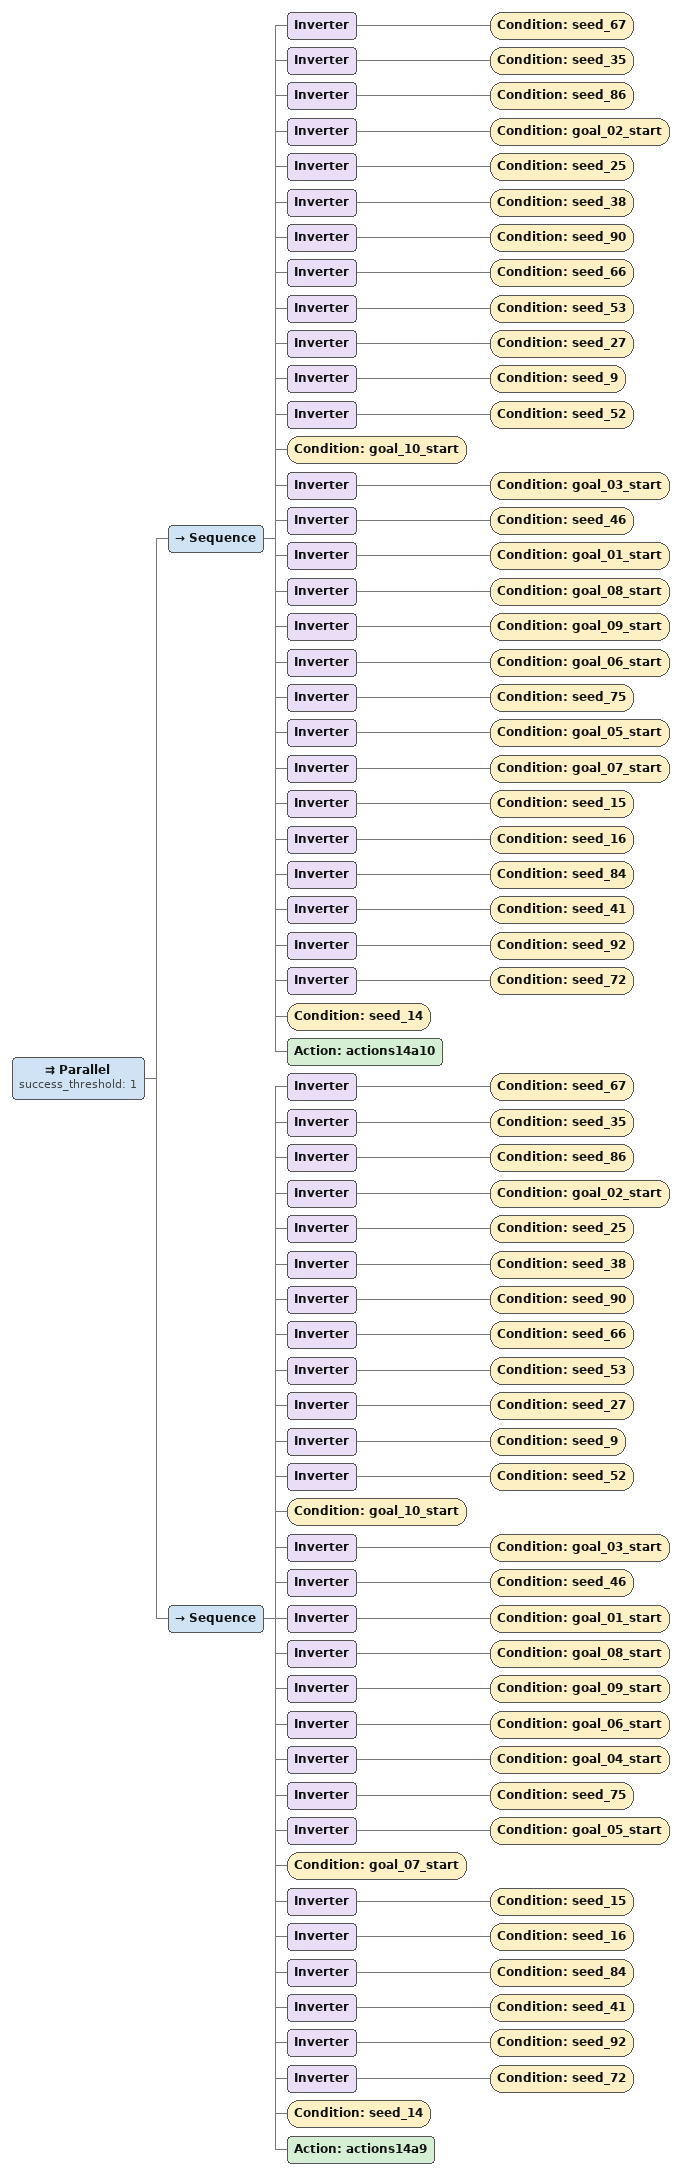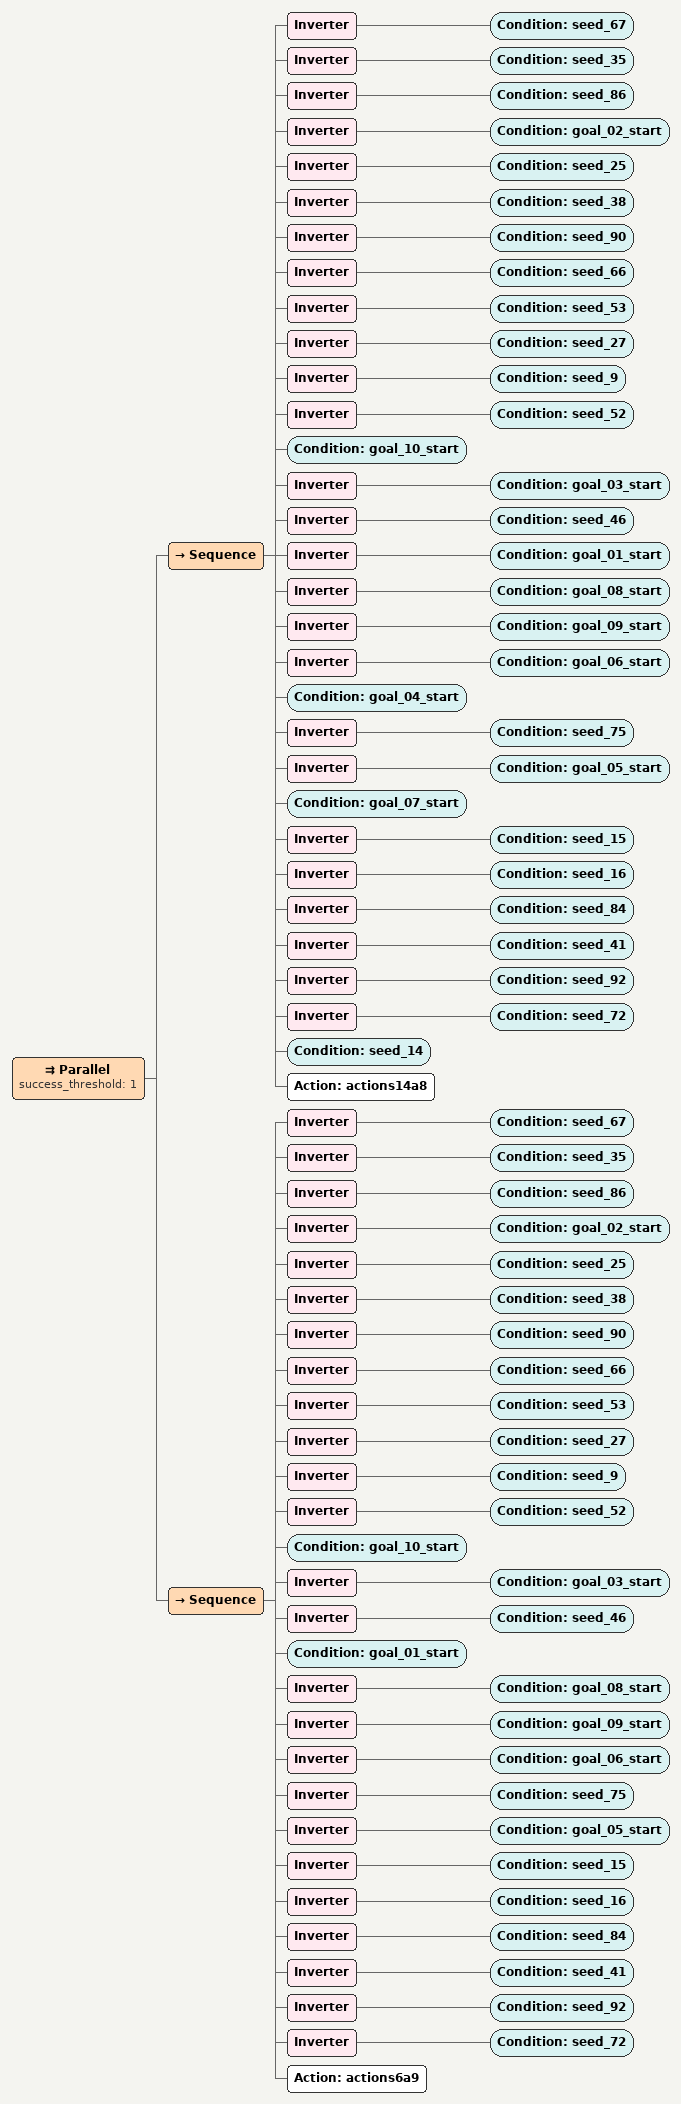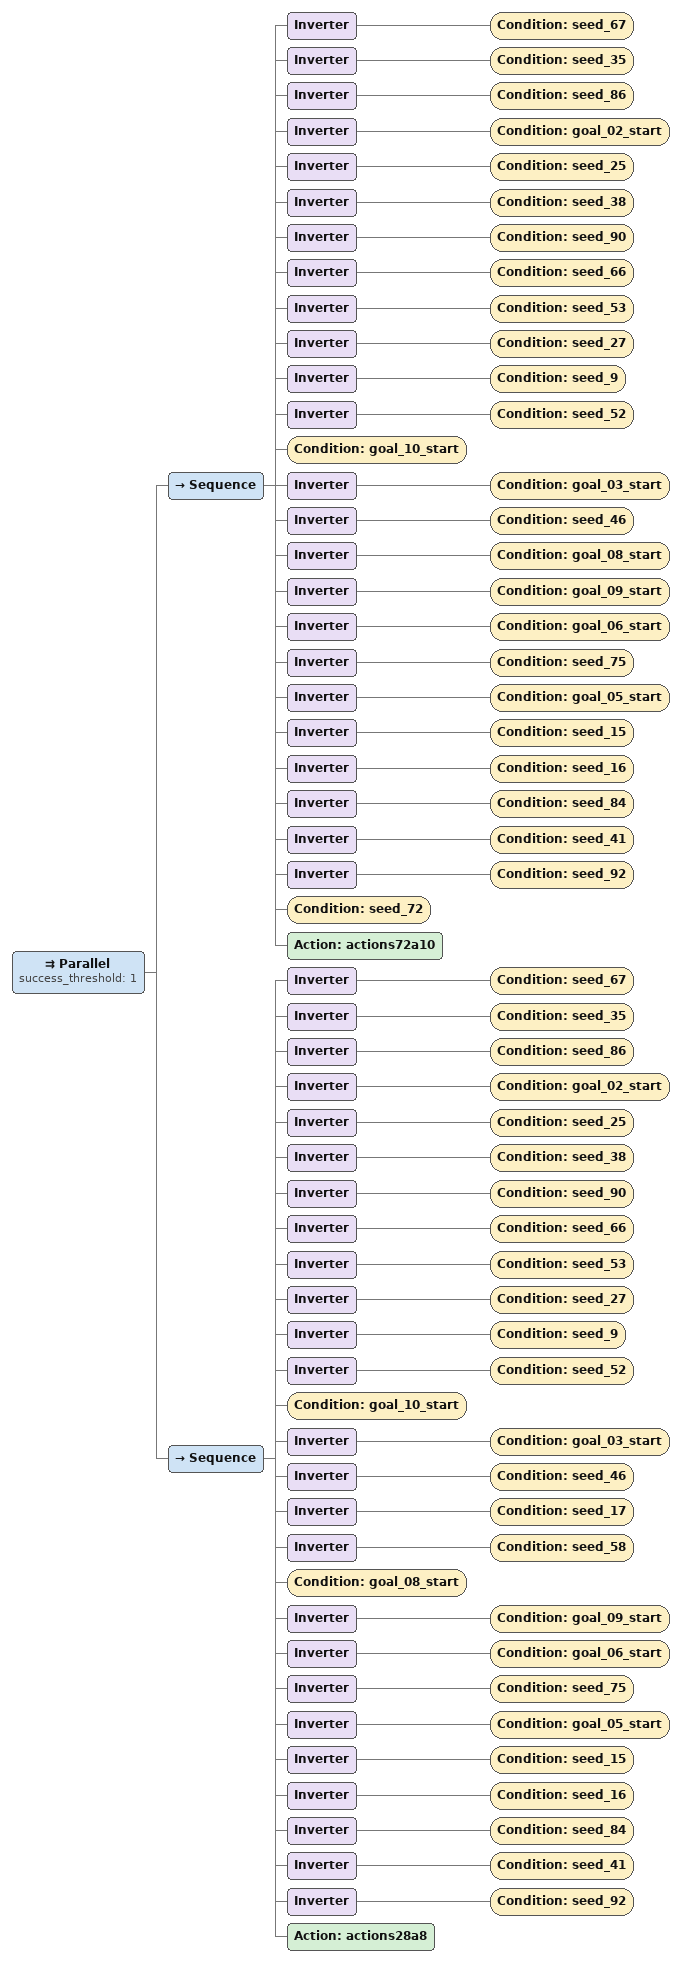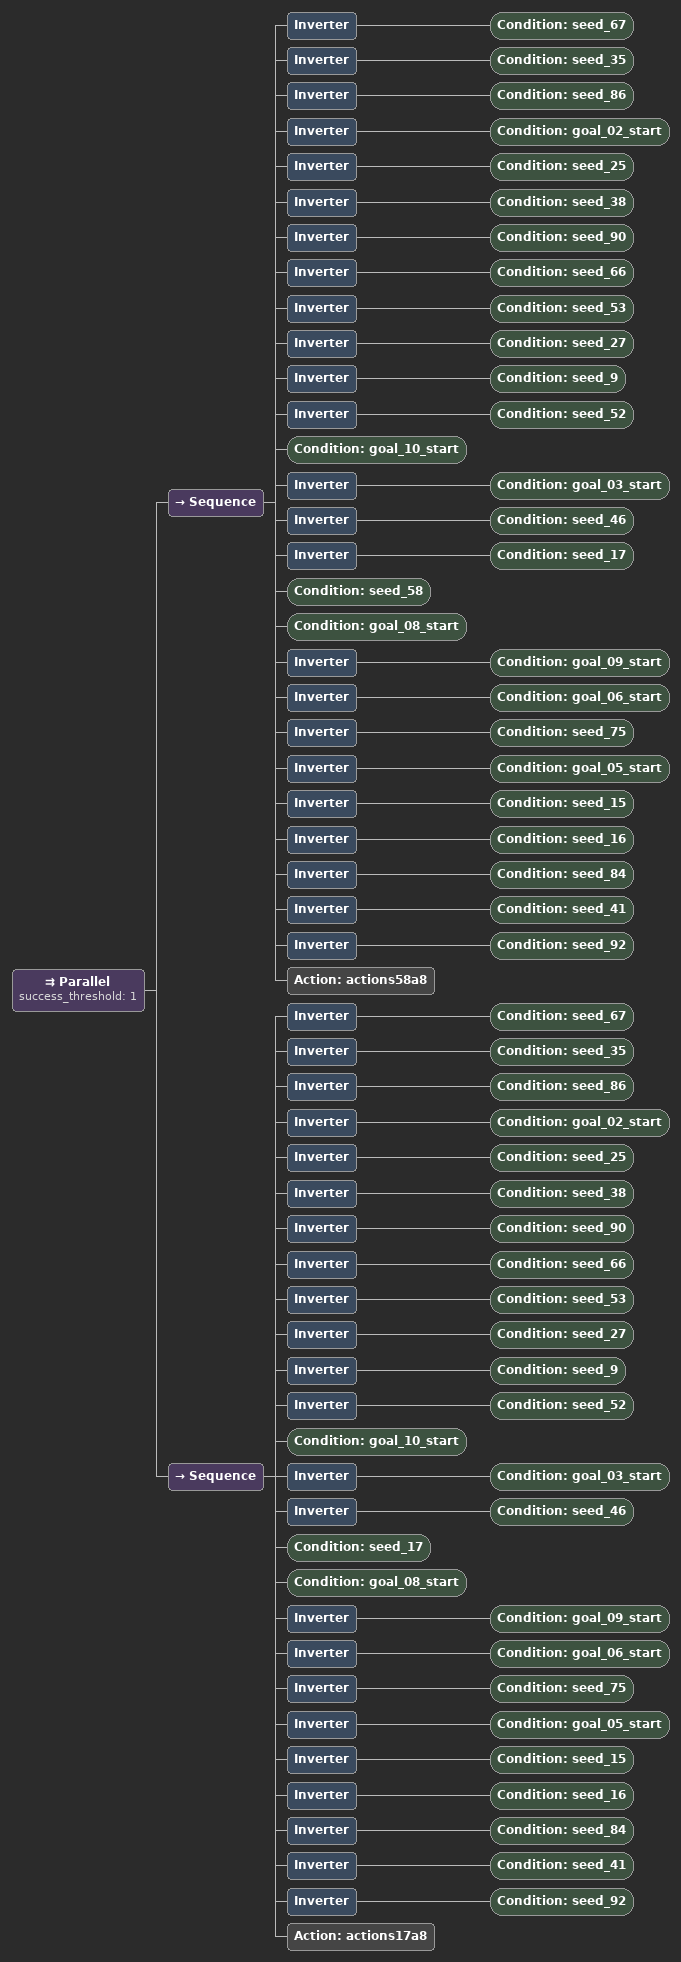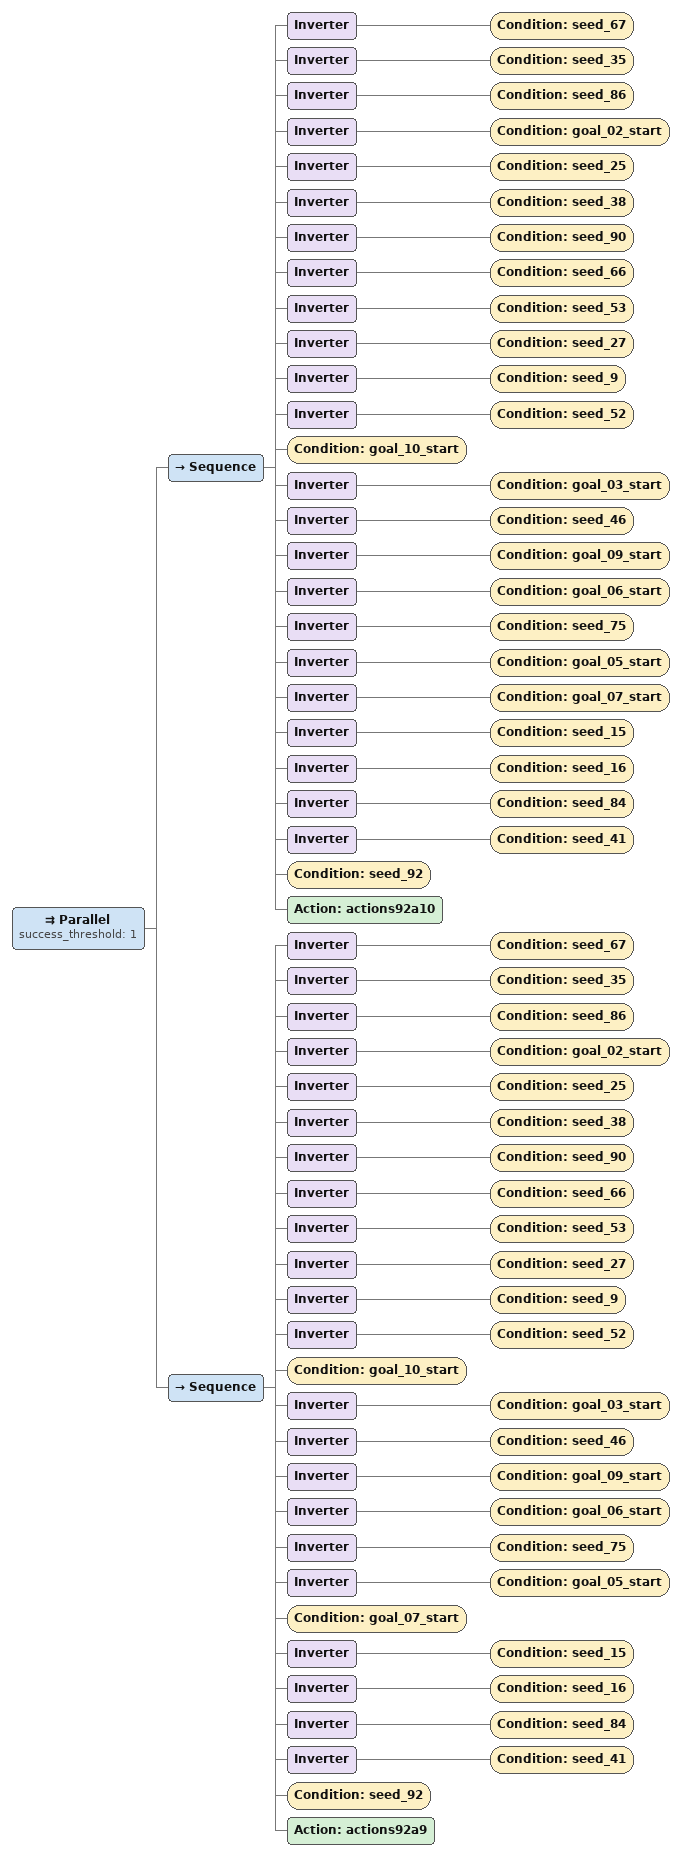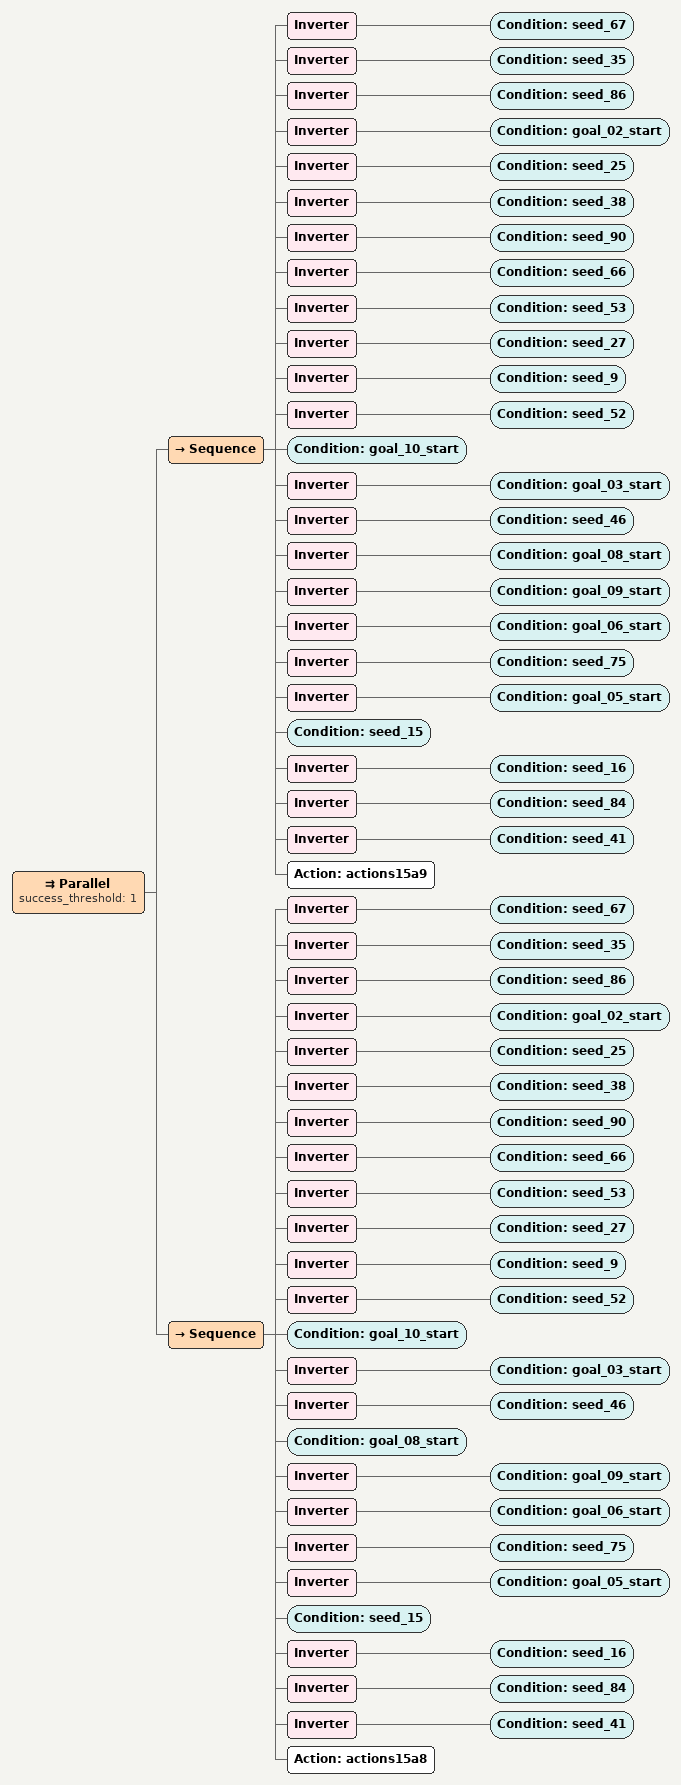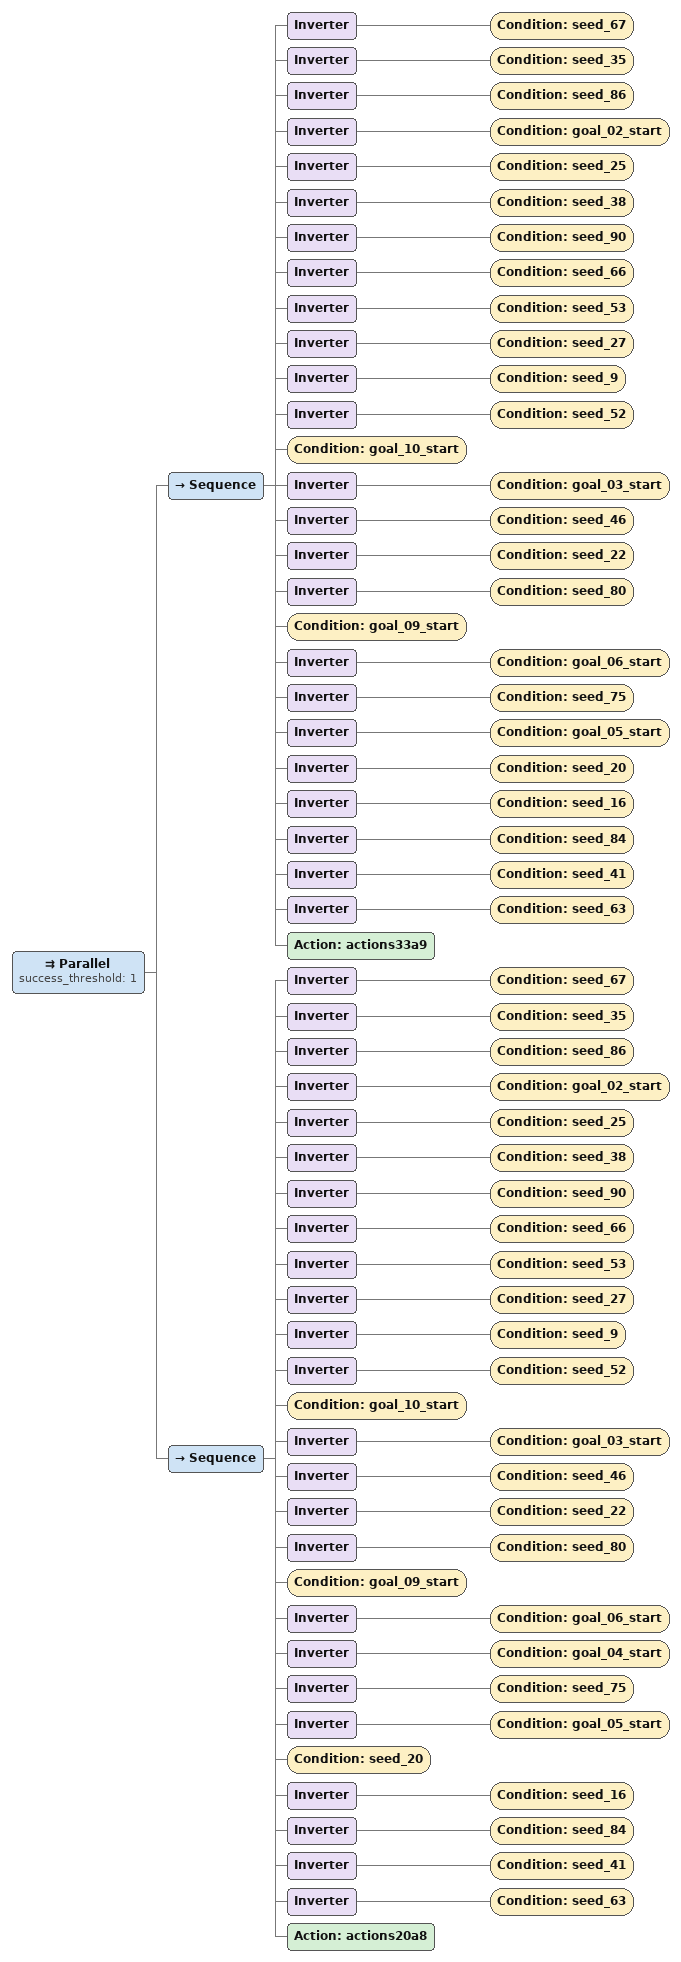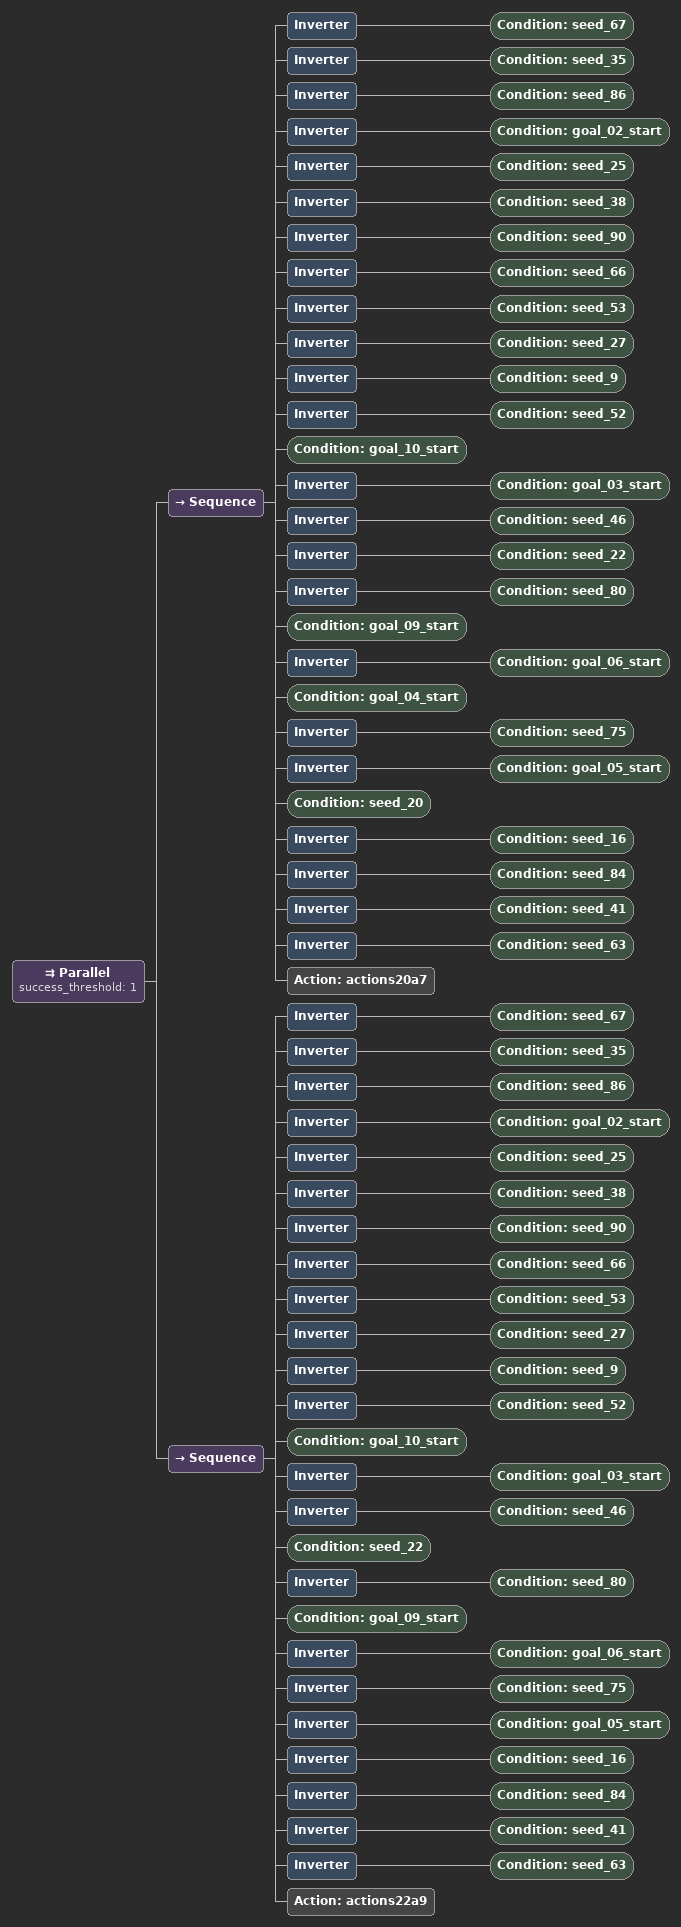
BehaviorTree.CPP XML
<Parallel success_threshold="1">
  <Sequence>
    <Inverter>
      <Condition ID="seed_67"/>
    </Inverter>
    <Inverter>
      <Condition ID="seed_35"/>
    </Inverter>
    <Inverter>
      <Condition ID="seed_86"/>
    </Inverter>
    <Inverter>
      <Condition ID="goal_02_start"/>
    </Inverter>
    <Inverter>
      <Condition ID="seed_25"/>
    </Inverter>
    <Inverter>
      <Condition ID="seed_38"/>
    </Inverter>
    <Inverter>
      <Condition ID="seed_90"/>
    </Inverter>
    <Inverter>
      <Condition ID="seed_66"/>
    </Inverter>
    <Inverter>
      <Condition ID="seed_53"/>
    </Inverter>
    <Inverter>
      <Condition ID="seed_27"/>
    </Inverter>
    <Inverter>
      <Condition ID="seed_9"/>
    </Inverter>
    <Inverter>
      <Condition ID="seed_52"/>
    </Inverter>
    <Condition ID="goal_10_start"/>
    <Inverter>
      <Condition ID="goal_03_start"/>
    </Inverter>
    <Inverter>
      <Condition ID="seed_46"/>
    </Inverter>
    <Inverter>
      <Condition ID="goal_01_start"/>
    </Inverter>
    <Inverter>
      <Condition ID="goal_08_start"/>
    </Inverter>
    <Inverter>
      <Condition ID="goal_09_start"/>
    </Inverter>
    <Inverter>
      <Condition ID="goal_06_start"/>
    </Inverter>
    <Inverter>
      <Condition ID="seed_75"/>
    </Inverter>
    <Inverter>
      <Condition ID="goal_05_start"/>
    </Inverter>
    <Inverter>
      <Condition ID="goal_07_start"/>
    </Inverter>
    <Inverter>
      <Condition ID="seed_15"/>
    </Inverter>
    <Inverter>
      <Condition ID="seed_16"/>
    </Inverter>
    <Inverter>
      <Condition ID="seed_84"/>
    </Inverter>
    <Inverter>
      <Condition ID="seed_41"/>
    </Inverter>
    <Inverter>
      <Condition ID="seed_92"/>
    </Inverter>
    <Inverter>
      <Condition ID="seed_72"/>
    </Inverter>
    <Condition ID="seed_14"/>
    <Action ID="actions14a10"/>
  </Sequence>
  <Sequence>
    <Inverter>
      <Condition ID="seed_67"/>
    </Inverter>
    <Inverter>
      <Condition ID="seed_35"/>
    </Inverter>
    <Inverter>
      <Condition ID="seed_86"/>
    </Inverter>
    <Inverter>
      <Condition ID="goal_02_start"/>
    </Inverter>
    <Inverter>
      <Condition ID="seed_25"/>
    </Inverter>
    <Inverter>
      <Condition ID="seed_38"/>
    </Inverter>
    <Inverter>
      <Condition ID="seed_90"/>
    </Inverter>
    <Inverter>
      <Condition ID="seed_66"/>
    </Inverter>
    <Inverter>
      <Condition ID="seed_53"/>
    </Inverter>
    <Inverter>
      <Condition ID="seed_27"/>
    </Inverter>
    <Inverter>
      <Condition ID="seed_9"/>
    </Inverter>
    <Inverter>
      <Condition ID="seed_52"/>
    </Inverter>
    <Condition ID="goal_10_start"/>
    <Inverter>
      <Condition ID="goal_03_start"/>
    </Inverter>
    <Inverter>
      <Condition ID="seed_46"/>
    </Inverter>
    <Inverter>
      <Condition ID="goal_01_start"/>
    </Inverter>
    <Inverter>
      <Condition ID="goal_08_start"/>
    </Inverter>
    <Inverter>
      <Condition ID="goal_09_start"/>
    </Inverter>
    <Inverter>
      <Condition ID="goal_06_start"/>
    </Inverter>
    <Inverter>
      <Condition ID="goal_04_start"/>
    </Inverter>
    <Inverter>
      <Condition ID="seed_75"/>
    </Inverter>
    <Inverter>
      <Condition ID="goal_05_start"/>
    </Inverter>
    <Condition ID="goal_07_start"/>
    <Inverter>
      <Condition ID="seed_15"/>
    </Inverter>
    <Inverter>
      <Condition ID="seed_16"/>
    </Inverter>
    <Inverter>
      <Condition ID="seed_84"/>
    </Inverter>
    <Inverter>
      <Condition ID="seed_41"/>
    </Inverter>
    <Inverter>
      <Condition ID="seed_92"/>
    </Inverter>
    <Inverter>
      <Condition ID="seed_72"/>
    </Inverter>
    <Condition ID="seed_14"/>
    <Action ID="actions14a9"/>
  </Sequence>
</Parallel>

<Parallel success_threshold="1">
  <Sequence>
    <Inverter>
      <Condition ID="seed_67"/>
    </Inverter>
    <Inverter>
      <Condition ID="seed_35"/>
    </Inverter>
    <Inverter>
      <Condition ID="seed_86"/>
    </Inverter>
    <Inverter>
      <Condition ID="goal_02_start"/>
    </Inverter>
    <Inverter>
      <Condition ID="seed_25"/>
    </Inverter>
    <Inverter>
      <Condition ID="seed_38"/>
    </Inverter>
    <Inverter>
      <Condition ID="seed_90"/>
    </Inverter>
    <Inverter>
      <Condition ID="seed_66"/>
    </Inverter>
    <Inverter>
      <Condition ID="seed_53"/>
    </Inverter>
    <Inverter>
      <Condition ID="seed_27"/>
    </Inverter>
    <Inverter>
      <Condition ID="seed_9"/>
    </Inverter>
    <Inverter>
      <Condition ID="seed_52"/>
    </Inverter>
    <Condition ID="goal_10_start"/>
    <Inverter>
      <Condition ID="goal_03_start"/>
    </Inverter>
    <Inverter>
      <Condition ID="seed_46"/>
    </Inverter>
    <Inverter>
      <Condition ID="goal_01_start"/>
    </Inverter>
    <Inverter>
      <Condition ID="goal_08_start"/>
    </Inverter>
    <Inverter>
      <Condition ID="goal_09_start"/>
    </Inverter>
    <Inverter>
      <Condition ID="goal_06_start"/>
    </Inverter>
    <Condition ID="goal_04_start"/>
    <Inverter>
      <Condition ID="seed_75"/>
    </Inverter>
    <Inverter>
      <Condition ID="goal_05_start"/>
    </Inverter>
    <Condition ID="goal_07_start"/>
    <Inverter>
      <Condition ID="seed_15"/>
    </Inverter>
    <Inverter>
      <Condition ID="seed_16"/>
    </Inverter>
    <Inverter>
      <Condition ID="seed_84"/>
    </Inverter>
    <Inverter>
      <Condition ID="seed_41"/>
    </Inverter>
    <Inverter>
      <Condition ID="seed_92"/>
    </Inverter>
    <Inverter>
      <Condition ID="seed_72"/>
    </Inverter>
    <Condition ID="seed_14"/>
    <Action ID="actions14a8"/>
  </Sequence>
  <Sequence>
    <Inverter>
      <Condition ID="seed_67"/>
    </Inverter>
    <Inverter>
      <Condition ID="seed_35"/>
    </Inverter>
    <Inverter>
      <Condition ID="seed_86"/>
    </Inverter>
    <Inverter>
      <Condition ID="goal_02_start"/>
    </Inverter>
    <Inverter>
      <Condition ID="seed_25"/>
    </Inverter>
    <Inverter>
      <Condition ID="seed_38"/>
    </Inverter>
    <Inverter>
      <Condition ID="seed_90"/>
    </Inverter>
    <Inverter>
      <Condition ID="seed_66"/>
    </Inverter>
    <Inverter>
      <Condition ID="seed_53"/>
    </Inverter>
    <Inverter>
      <Condition ID="seed_27"/>
    </Inverter>
    <Inverter>
      <Condition ID="seed_9"/>
    </Inverter>
    <Inverter>
      <Condition ID="seed_52"/>
    </Inverter>
    <Condition ID="goal_10_start"/>
    <Inverter>
      <Condition ID="goal_03_start"/>
    </Inverter>
    <Inverter>
      <Condition ID="seed_46"/>
    </Inverter>
    <Condition ID="goal_01_start"/>
    <Inverter>
      <Condition ID="goal_08_start"/>
    </Inverter>
    <Inverter>
      <Condition ID="goal_09_start"/>
    </Inverter>
    <Inverter>
      <Condition ID="goal_06_start"/>
    </Inverter>
    <Inverter>
      <Condition ID="seed_75"/>
    </Inverter>
    <Inverter>
      <Condition ID="goal_05_start"/>
    </Inverter>
    <Inverter>
      <Condition ID="seed_15"/>
    </Inverter>
    <Inverter>
      <Condition ID="seed_16"/>
    </Inverter>
    <Inverter>
      <Condition ID="seed_84"/>
    </Inverter>
    <Inverter>
      <Condition ID="seed_41"/>
    </Inverter>
    <Inverter>
      <Condition ID="seed_92"/>
    </Inverter>
    <Inverter>
      <Condition ID="seed_72"/>
    </Inverter>
    <Action ID="actions6a9"/>
  </Sequence>
</Parallel>

<Parallel success_threshold="1">
  <Sequence>
    <Inverter>
      <Condition ID="seed_67"/>
    </Inverter>
    <Inverter>
      <Condition ID="seed_35"/>
    </Inverter>
    <Inverter>
      <Condition ID="seed_86"/>
    </Inverter>
    <Inverter>
      <Condition ID="goal_02_start"/>
    </Inverter>
    <Inverter>
      <Condition ID="seed_25"/>
    </Inverter>
    <Inverter>
      <Condition ID="seed_38"/>
    </Inverter>
    <Inverter>
      <Condition ID="seed_90"/>
    </Inverter>
    <Inverter>
      <Condition ID="seed_66"/>
    </Inverter>
    <Inverter>
      <Condition ID="seed_53"/>
    </Inverter>
    <Inverter>
      <Condition ID="seed_27"/>
    </Inverter>
    <Inverter>
      <Condition ID="seed_9"/>
    </Inverter>
    <Inverter>
      <Condition ID="seed_52"/>
    </Inverter>
    <Condition ID="goal_10_start"/>
    <Inverter>
      <Condition ID="goal_03_start"/>
    </Inverter>
    <Inverter>
      <Condition ID="seed_46"/>
    </Inverter>
    <Inverter>
      <Condition ID="goal_08_start"/>
    </Inverter>
    <Inverter>
      <Condition ID="goal_09_start"/>
    </Inverter>
    <Inverter>
      <Condition ID="goal_06_start"/>
    </Inverter>
    <Inverter>
      <Condition ID="seed_75"/>
    </Inverter>
    <Inverter>
      <Condition ID="goal_05_start"/>
    </Inverter>
    <Inverter>
      <Condition ID="seed_15"/>
    </Inverter>
    <Inverter>
      <Condition ID="seed_16"/>
    </Inverter>
    <Inverter>
      <Condition ID="seed_84"/>
    </Inverter>
    <Inverter>
      <Condition ID="seed_41"/>
    </Inverter>
    <Inverter>
      <Condition ID="seed_92"/>
    </Inverter>
    <Condition ID="seed_72"/>
    <Action ID="actions72a10"/>
  </Sequence>
  <Sequence>
    <Inverter>
      <Condition ID="seed_67"/>
    </Inverter>
    <Inverter>
      <Condition ID="seed_35"/>
    </Inverter>
    <Inverter>
      <Condition ID="seed_86"/>
    </Inverter>
    <Inverter>
      <Condition ID="goal_02_start"/>
    </Inverter>
    <Inverter>
      <Condition ID="seed_25"/>
    </Inverter>
    <Inverter>
      <Condition ID="seed_38"/>
    </Inverter>
    <Inverter>
      <Condition ID="seed_90"/>
    </Inverter>
    <Inverter>
      <Condition ID="seed_66"/>
    </Inverter>
    <Inverter>
      <Condition ID="seed_53"/>
    </Inverter>
    <Inverter>
      <Condition ID="seed_27"/>
    </Inverter>
    <Inverter>
      <Condition ID="seed_9"/>
    </Inverter>
    <Inverter>
      <Condition ID="seed_52"/>
    </Inverter>
    <Condition ID="goal_10_start"/>
    <Inverter>
      <Condition ID="goal_03_start"/>
    </Inverter>
    <Inverter>
      <Condition ID="seed_46"/>
    </Inverter>
    <Inverter>
      <Condition ID="seed_17"/>
    </Inverter>
    <Inverter>
      <Condition ID="seed_58"/>
    </Inverter>
    <Condition ID="goal_08_start"/>
    <Inverter>
      <Condition ID="goal_09_start"/>
    </Inverter>
    <Inverter>
      <Condition ID="goal_06_start"/>
    </Inverter>
    <Inverter>
      <Condition ID="seed_75"/>
    </Inverter>
    <Inverter>
      <Condition ID="goal_05_start"/>
    </Inverter>
    <Inverter>
      <Condition ID="seed_15"/>
    </Inverter>
    <Inverter>
      <Condition ID="seed_16"/>
    </Inverter>
    <Inverter>
      <Condition ID="seed_84"/>
    </Inverter>
    <Inverter>
      <Condition ID="seed_41"/>
    </Inverter>
    <Inverter>
      <Condition ID="seed_92"/>
    </Inverter>
    <Action ID="actions28a8"/>
  </Sequence>
</Parallel>

<Parallel success_threshold="1">
  <Sequence>
    <Inverter>
      <Condition ID="seed_67"/>
    </Inverter>
    <Inverter>
      <Condition ID="seed_35"/>
    </Inverter>
    <Inverter>
      <Condition ID="seed_86"/>
    </Inverter>
    <Inverter>
      <Condition ID="goal_02_start"/>
    </Inverter>
    <Inverter>
      <Condition ID="seed_25"/>
    </Inverter>
    <Inverter>
      <Condition ID="seed_38"/>
    </Inverter>
    <Inverter>
      <Condition ID="seed_90"/>
    </Inverter>
    <Inverter>
      <Condition ID="seed_66"/>
    </Inverter>
    <Inverter>
      <Condition ID="seed_53"/>
    </Inverter>
    <Inverter>
      <Condition ID="seed_27"/>
    </Inverter>
    <Inverter>
      <Condition ID="seed_9"/>
    </Inverter>
    <Inverter>
      <Condition ID="seed_52"/>
    </Inverter>
    <Condition ID="goal_10_start"/>
    <Inverter>
      <Condition ID="goal_03_start"/>
    </Inverter>
    <Inverter>
      <Condition ID="seed_46"/>
    </Inverter>
    <Inverter>
      <Condition ID="seed_17"/>
    </Inverter>
    <Condition ID="seed_58"/>
    <Condition ID="goal_08_start"/>
    <Inverter>
      <Condition ID="goal_09_start"/>
    </Inverter>
    <Inverter>
      <Condition ID="goal_06_start"/>
    </Inverter>
    <Inverter>
      <Condition ID="seed_75"/>
    </Inverter>
    <Inverter>
      <Condition ID="goal_05_start"/>
    </Inverter>
    <Inverter>
      <Condition ID="seed_15"/>
    </Inverter>
    <Inverter>
      <Condition ID="seed_16"/>
    </Inverter>
    <Inverter>
      <Condition ID="seed_84"/>
    </Inverter>
    <Inverter>
      <Condition ID="seed_41"/>
    </Inverter>
    <Inverter>
      <Condition ID="seed_92"/>
    </Inverter>
    <Action ID="actions58a8"/>
  </Sequence>
  <Sequence>
    <Inverter>
      <Condition ID="seed_67"/>
    </Inverter>
    <Inverter>
      <Condition ID="seed_35"/>
    </Inverter>
    <Inverter>
      <Condition ID="seed_86"/>
    </Inverter>
    <Inverter>
      <Condition ID="goal_02_start"/>
    </Inverter>
    <Inverter>
      <Condition ID="seed_25"/>
    </Inverter>
    <Inverter>
      <Condition ID="seed_38"/>
    </Inverter>
    <Inverter>
      <Condition ID="seed_90"/>
    </Inverter>
    <Inverter>
      <Condition ID="seed_66"/>
    </Inverter>
    <Inverter>
      <Condition ID="seed_53"/>
    </Inverter>
    <Inverter>
      <Condition ID="seed_27"/>
    </Inverter>
    <Inverter>
      <Condition ID="seed_9"/>
    </Inverter>
    <Inverter>
      <Condition ID="seed_52"/>
    </Inverter>
    <Condition ID="goal_10_start"/>
    <Inverter>
      <Condition ID="goal_03_start"/>
    </Inverter>
    <Inverter>
      <Condition ID="seed_46"/>
    </Inverter>
    <Condition ID="seed_17"/>
    <Condition ID="goal_08_start"/>
    <Inverter>
      <Condition ID="goal_09_start"/>
    </Inverter>
    <Inverter>
      <Condition ID="goal_06_start"/>
    </Inverter>
    <Inverter>
      <Condition ID="seed_75"/>
    </Inverter>
    <Inverter>
      <Condition ID="goal_05_start"/>
    </Inverter>
    <Inverter>
      <Condition ID="seed_15"/>
    </Inverter>
    <Inverter>
      <Condition ID="seed_16"/>
    </Inverter>
    <Inverter>
      <Condition ID="seed_84"/>
    </Inverter>
    <Inverter>
      <Condition ID="seed_41"/>
    </Inverter>
    <Inverter>
      <Condition ID="seed_92"/>
    </Inverter>
    <Action ID="actions17a8"/>
  </Sequence>
</Parallel>

<Parallel success_threshold="1">
  <Sequence>
    <Inverter>
      <Condition ID="seed_67"/>
    </Inverter>
    <Inverter>
      <Condition ID="seed_35"/>
    </Inverter>
    <Inverter>
      <Condition ID="seed_86"/>
    </Inverter>
    <Inverter>
      <Condition ID="goal_02_start"/>
    </Inverter>
    <Inverter>
      <Condition ID="seed_25"/>
    </Inverter>
    <Inverter>
      <Condition ID="seed_38"/>
    </Inverter>
    <Inverter>
      <Condition ID="seed_90"/>
    </Inverter>
    <Inverter>
      <Condition ID="seed_66"/>
    </Inverter>
    <Inverter>
      <Condition ID="seed_53"/>
    </Inverter>
    <Inverter>
      <Condition ID="seed_27"/>
    </Inverter>
    <Inverter>
      <Condition ID="seed_9"/>
    </Inverter>
    <Inverter>
      <Condition ID="seed_52"/>
    </Inverter>
    <Condition ID="goal_10_start"/>
    <Inverter>
      <Condition ID="goal_03_start"/>
    </Inverter>
    <Inverter>
      <Condition ID="seed_46"/>
    </Inverter>
    <Inverter>
      <Condition ID="goal_09_start"/>
    </Inverter>
    <Inverter>
      <Condition ID="goal_06_start"/>
    </Inverter>
    <Inverter>
      <Condition ID="seed_75"/>
    </Inverter>
    <Inverter>
      <Condition ID="goal_05_start"/>
    </Inverter>
    <Inverter>
      <Condition ID="goal_07_start"/>
    </Inverter>
    <Inverter>
      <Condition ID="seed_15"/>
    </Inverter>
    <Inverter>
      <Condition ID="seed_16"/>
    </Inverter>
    <Inverter>
      <Condition ID="seed_84"/>
    </Inverter>
    <Inverter>
      <Condition ID="seed_41"/>
    </Inverter>
    <Condition ID="seed_92"/>
    <Action ID="actions92a10"/>
  </Sequence>
  <Sequence>
    <Inverter>
      <Condition ID="seed_67"/>
    </Inverter>
    <Inverter>
      <Condition ID="seed_35"/>
    </Inverter>
    <Inverter>
      <Condition ID="seed_86"/>
    </Inverter>
    <Inverter>
      <Condition ID="goal_02_start"/>
    </Inverter>
    <Inverter>
      <Condition ID="seed_25"/>
    </Inverter>
    <Inverter>
      <Condition ID="seed_38"/>
    </Inverter>
    <Inverter>
      <Condition ID="seed_90"/>
    </Inverter>
    <Inverter>
      <Condition ID="seed_66"/>
    </Inverter>
    <Inverter>
      <Condition ID="seed_53"/>
    </Inverter>
    <Inverter>
      <Condition ID="seed_27"/>
    </Inverter>
    <Inverter>
      <Condition ID="seed_9"/>
    </Inverter>
    <Inverter>
      <Condition ID="seed_52"/>
    </Inverter>
    <Condition ID="goal_10_start"/>
    <Inverter>
      <Condition ID="goal_03_start"/>
    </Inverter>
    <Inverter>
      <Condition ID="seed_46"/>
    </Inverter>
    <Inverter>
      <Condition ID="goal_09_start"/>
    </Inverter>
    <Inverter>
      <Condition ID="goal_06_start"/>
    </Inverter>
    <Inverter>
      <Condition ID="seed_75"/>
    </Inverter>
    <Inverter>
      <Condition ID="goal_05_start"/>
    </Inverter>
    <Condition ID="goal_07_start"/>
    <Inverter>
      <Condition ID="seed_15"/>
    </Inverter>
    <Inverter>
      <Condition ID="seed_16"/>
    </Inverter>
    <Inverter>
      <Condition ID="seed_84"/>
    </Inverter>
    <Inverter>
      <Condition ID="seed_41"/>
    </Inverter>
    <Condition ID="seed_92"/>
    <Action ID="actions92a9"/>
  </Sequence>
</Parallel>

<Parallel success_threshold="1">
  <Sequence>
    <Inverter>
      <Condition ID="seed_67"/>
    </Inverter>
    <Inverter>
      <Condition ID="seed_35"/>
    </Inverter>
    <Inverter>
      <Condition ID="seed_86"/>
    </Inverter>
    <Inverter>
      <Condition ID="goal_02_start"/>
    </Inverter>
    <Inverter>
      <Condition ID="seed_25"/>
    </Inverter>
    <Inverter>
      <Condition ID="seed_38"/>
    </Inverter>
    <Inverter>
      <Condition ID="seed_90"/>
    </Inverter>
    <Inverter>
      <Condition ID="seed_66"/>
    </Inverter>
    <Inverter>
      <Condition ID="seed_53"/>
    </Inverter>
    <Inverter>
      <Condition ID="seed_27"/>
    </Inverter>
    <Inverter>
      <Condition ID="seed_9"/>
    </Inverter>
    <Inverter>
      <Condition ID="seed_52"/>
    </Inverter>
    <Condition ID="goal_10_start"/>
    <Inverter>
      <Condition ID="goal_03_start"/>
    </Inverter>
    <Inverter>
      <Condition ID="seed_46"/>
    </Inverter>
    <Inverter>
      <Condition ID="goal_08_start"/>
    </Inverter>
    <Inverter>
      <Condition ID="goal_09_start"/>
    </Inverter>
    <Inverter>
      <Condition ID="goal_06_start"/>
    </Inverter>
    <Inverter>
      <Condition ID="seed_75"/>
    </Inverter>
    <Inverter>
      <Condition ID="goal_05_start"/>
    </Inverter>
    <Condition ID="seed_15"/>
    <Inverter>
      <Condition ID="seed_16"/>
    </Inverter>
    <Inverter>
      <Condition ID="seed_84"/>
    </Inverter>
    <Inverter>
      <Condition ID="seed_41"/>
    </Inverter>
    <Action ID="actions15a9"/>
  </Sequence>
  <Sequence>
    <Inverter>
      <Condition ID="seed_67"/>
    </Inverter>
    <Inverter>
      <Condition ID="seed_35"/>
    </Inverter>
    <Inverter>
      <Condition ID="seed_86"/>
    </Inverter>
    <Inverter>
      <Condition ID="goal_02_start"/>
    </Inverter>
    <Inverter>
      <Condition ID="seed_25"/>
    </Inverter>
    <Inverter>
      <Condition ID="seed_38"/>
    </Inverter>
    <Inverter>
      <Condition ID="seed_90"/>
    </Inverter>
    <Inverter>
      <Condition ID="seed_66"/>
    </Inverter>
    <Inverter>
      <Condition ID="seed_53"/>
    </Inverter>
    <Inverter>
      <Condition ID="seed_27"/>
    </Inverter>
    <Inverter>
      <Condition ID="seed_9"/>
    </Inverter>
    <Inverter>
      <Condition ID="seed_52"/>
    </Inverter>
    <Condition ID="goal_10_start"/>
    <Inverter>
      <Condition ID="goal_03_start"/>
    </Inverter>
    <Inverter>
      <Condition ID="seed_46"/>
    </Inverter>
    <Condition ID="goal_08_start"/>
    <Inverter>
      <Condition ID="goal_09_start"/>
    </Inverter>
    <Inverter>
      <Condition ID="goal_06_start"/>
    </Inverter>
    <Inverter>
      <Condition ID="seed_75"/>
    </Inverter>
    <Inverter>
      <Condition ID="goal_05_start"/>
    </Inverter>
    <Condition ID="seed_15"/>
    <Inverter>
      <Condition ID="seed_16"/>
    </Inverter>
    <Inverter>
      <Condition ID="seed_84"/>
    </Inverter>
    <Inverter>
      <Condition ID="seed_41"/>
    </Inverter>
    <Action ID="actions15a8"/>
  </Sequence>
</Parallel>

<Parallel success_threshold="1">
  <Sequence>
    <Inverter>
      <Condition ID="seed_67"/>
    </Inverter>
    <Inverter>
      <Condition ID="seed_35"/>
    </Inverter>
    <Inverter>
      <Condition ID="seed_86"/>
    </Inverter>
    <Inverter>
      <Condition ID="goal_02_start"/>
    </Inverter>
    <Inverter>
      <Condition ID="seed_25"/>
    </Inverter>
    <Inverter>
      <Condition ID="seed_38"/>
    </Inverter>
    <Inverter>
      <Condition ID="seed_90"/>
    </Inverter>
    <Inverter>
      <Condition ID="seed_66"/>
    </Inverter>
    <Inverter>
      <Condition ID="seed_53"/>
    </Inverter>
    <Inverter>
      <Condition ID="seed_27"/>
    </Inverter>
    <Inverter>
      <Condition ID="seed_9"/>
    </Inverter>
    <Inverter>
      <Condition ID="seed_52"/>
    </Inverter>
    <Condition ID="goal_10_start"/>
    <Inverter>
      <Condition ID="goal_03_start"/>
    </Inverter>
    <Inverter>
      <Condition ID="seed_46"/>
    </Inverter>
    <Inverter>
      <Condition ID="seed_22"/>
    </Inverter>
    <Inverter>
      <Condition ID="seed_80"/>
    </Inverter>
    <Condition ID="goal_09_start"/>
    <Inverter>
      <Condition ID="goal_06_start"/>
    </Inverter>
    <Inverter>
      <Condition ID="seed_75"/>
    </Inverter>
    <Inverter>
      <Condition ID="goal_05_start"/>
    </Inverter>
    <Inverter>
      <Condition ID="seed_20"/>
    </Inverter>
    <Inverter>
      <Condition ID="seed_16"/>
    </Inverter>
    <Inverter>
      <Condition ID="seed_84"/>
    </Inverter>
    <Inverter>
      <Condition ID="seed_41"/>
    </Inverter>
    <Inverter>
      <Condition ID="seed_63"/>
    </Inverter>
    <Action ID="actions33a9"/>
  </Sequence>
  <Sequence>
    <Inverter>
      <Condition ID="seed_67"/>
    </Inverter>
    <Inverter>
      <Condition ID="seed_35"/>
    </Inverter>
    <Inverter>
      <Condition ID="seed_86"/>
    </Inverter>
    <Inverter>
      <Condition ID="goal_02_start"/>
    </Inverter>
    <Inverter>
      <Condition ID="seed_25"/>
    </Inverter>
    <Inverter>
      <Condition ID="seed_38"/>
    </Inverter>
    <Inverter>
      <Condition ID="seed_90"/>
    </Inverter>
    <Inverter>
      <Condition ID="seed_66"/>
    </Inverter>
    <Inverter>
      <Condition ID="seed_53"/>
    </Inverter>
    <Inverter>
      <Condition ID="seed_27"/>
    </Inverter>
    <Inverter>
      <Condition ID="seed_9"/>
    </Inverter>
    <Inverter>
      <Condition ID="seed_52"/>
    </Inverter>
    <Condition ID="goal_10_start"/>
    <Inverter>
      <Condition ID="goal_03_start"/>
    </Inverter>
    <Inverter>
      <Condition ID="seed_46"/>
    </Inverter>
    <Inverter>
      <Condition ID="seed_22"/>
    </Inverter>
    <Inverter>
      <Condition ID="seed_80"/>
    </Inverter>
    <Condition ID="goal_09_start"/>
    <Inverter>
      <Condition ID="goal_06_start"/>
    </Inverter>
    <Inverter>
      <Condition ID="goal_04_start"/>
    </Inverter>
    <Inverter>
      <Condition ID="seed_75"/>
    </Inverter>
    <Inverter>
      <Condition ID="goal_05_start"/>
    </Inverter>
    <Condition ID="seed_20"/>
    <Inverter>
      <Condition ID="seed_16"/>
    </Inverter>
    <Inverter>
      <Condition ID="seed_84"/>
    </Inverter>
    <Inverter>
      <Condition ID="seed_41"/>
    </Inverter>
    <Inverter>
      <Condition ID="seed_63"/>
    </Inverter>
    <Action ID="actions20a8"/>
  </Sequence>
</Parallel>

<Parallel success_threshold="1">
  <Sequence>
    <Inverter>
      <Condition ID="seed_67"/>
    </Inverter>
    <Inverter>
      <Condition ID="seed_35"/>
    </Inverter>
    <Inverter>
      <Condition ID="seed_86"/>
    </Inverter>
    <Inverter>
      <Condition ID="goal_02_start"/>
    </Inverter>
    <Inverter>
      <Condition ID="seed_25"/>
    </Inverter>
    <Inverter>
      <Condition ID="seed_38"/>
    </Inverter>
    <Inverter>
      <Condition ID="seed_90"/>
    </Inverter>
    <Inverter>
      <Condition ID="seed_66"/>
    </Inverter>
    <Inverter>
      <Condition ID="seed_53"/>
    </Inverter>
    <Inverter>
      <Condition ID="seed_27"/>
    </Inverter>
    <Inverter>
      <Condition ID="seed_9"/>
    </Inverter>
    <Inverter>
      <Condition ID="seed_52"/>
    </Inverter>
    <Condition ID="goal_10_start"/>
    <Inverter>
      <Condition ID="goal_03_start"/>
    </Inverter>
    <Inverter>
      <Condition ID="seed_46"/>
    </Inverter>
    <Inverter>
      <Condition ID="seed_22"/>
    </Inverter>
    <Inverter>
      <Condition ID="seed_80"/>
    </Inverter>
    <Condition ID="goal_09_start"/>
    <Inverter>
      <Condition ID="goal_06_start"/>
    </Inverter>
    <Condition ID="goal_04_start"/>
    <Inverter>
      <Condition ID="seed_75"/>
    </Inverter>
    <Inverter>
      <Condition ID="goal_05_start"/>
    </Inverter>
    <Condition ID="seed_20"/>
    <Inverter>
      <Condition ID="seed_16"/>
    </Inverter>
    <Inverter>
      <Condition ID="seed_84"/>
    </Inverter>
    <Inverter>
      <Condition ID="seed_41"/>
    </Inverter>
    <Inverter>
      <Condition ID="seed_63"/>
    </Inverter>
    <Action ID="actions20a7"/>
  </Sequence>
  <Sequence>
    <Inverter>
      <Condition ID="seed_67"/>
    </Inverter>
    <Inverter>
      <Condition ID="seed_35"/>
    </Inverter>
    <Inverter>
      <Condition ID="seed_86"/>
    </Inverter>
    <Inverter>
      <Condition ID="goal_02_start"/>
    </Inverter>
    <Inverter>
      <Condition ID="seed_25"/>
    </Inverter>
    <Inverter>
      <Condition ID="seed_38"/>
    </Inverter>
    <Inverter>
      <Condition ID="seed_90"/>
    </Inverter>
    <Inverter>
      <Condition ID="seed_66"/>
    </Inverter>
    <Inverter>
      <Condition ID="seed_53"/>
    </Inverter>
    <Inverter>
      <Condition ID="seed_27"/>
    </Inverter>
    <Inverter>
      <Condition ID="seed_9"/>
    </Inverter>
    <Inverter>
      <Condition ID="seed_52"/>
    </Inverter>
    <Condition ID="goal_10_start"/>
    <Inverter>
      <Condition ID="goal_03_start"/>
    </Inverter>
    <Inverter>
      <Condition ID="seed_46"/>
    </Inverter>
    <Condition ID="seed_22"/>
    <Inverter>
      <Condition ID="seed_80"/>
    </Inverter>
    <Condition ID="goal_09_start"/>
    <Inverter>
      <Condition ID="goal_06_start"/>
    </Inverter>
    <Inverter>
      <Condition ID="seed_75"/>
    </Inverter>
    <Inverter>
      <Condition ID="goal_05_start"/>
    </Inverter>
    <Inverter>
      <Condition ID="seed_16"/>
    </Inverter>
    <Inverter>
      <Condition ID="seed_84"/>
    </Inverter>
    <Inverter>
      <Condition ID="seed_41"/>
    </Inverter>
    <Inverter>
      <Condition ID="seed_63"/>
    </Inverter>
    <Action ID="actions22a9"/>
  </Sequence>
</Parallel>
